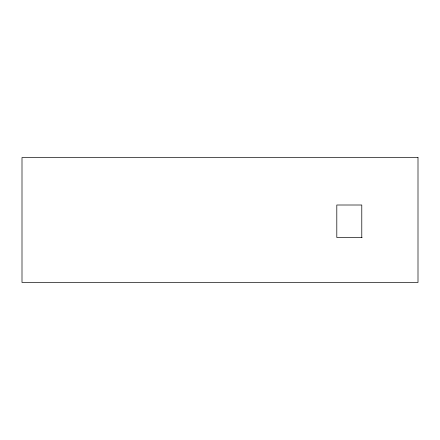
<?xml version="1.0" encoding="UTF-8"?>
<svg xmlns="http://www.w3.org/2000/svg" width="440" height="440" viewBox="0 0 440 440"><rect width="100%" height="100%" fill="white"/><g stroke="black" fill="none" stroke-linecap="round" stroke-linejoin="round"><path stroke-width="0.66" d="M362.115 237.49L336.804 237.49L336.804 205.007L361.785 205.007L361.785 237.49M418 157.542L22 157.542L22 282.458L418 282.458L418 157.542"/></g></svg>
